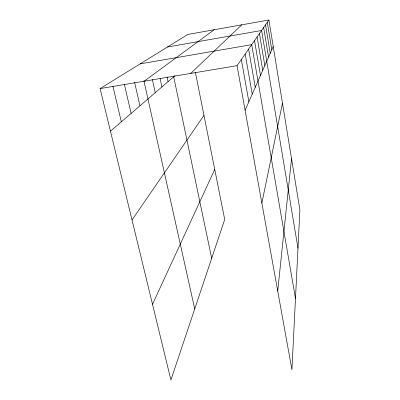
<?xml version="1.0" encoding="UTF-8"?>
<svg xmlns="http://www.w3.org/2000/svg" width="400" height="400" viewBox="0 0 400 400"><rect width="100%" height="100%" fill="white"/><g stroke="black" fill="none" stroke-linecap="round" stroke-linejoin="round"><path stroke-width="0.6" d="M277.725 291.04L291.53 158.63M261.86 203.125L282.475 103.14M245.105 110.285L273.23 46.525M152.51 304.31L214.74 169.42M132.02 219.975L203.96 115.355M268.9 20L299.9 209.92L291.93 369.735L237.05 65.655L268.9 20L187.835 34.445L100.1 88.595L170.905 380L224.71 219.45L195.38 72.29M190.72 73.415L241.76 24.835M110.445 131.185L175.045 75.655M144.17 81.21L214.2 29.75M167.465 47.015L261.595 30.47L297.99 248.245M140.13 63.885L251.71 44.645L295.485 298.49M100.1 88.595L237.05 65.655M112.9 86.225L121.335 121.825M124.285 83.97L131.115 113.42M134.61 82.38L139.94 105.835M143.905 80.815L194.725 308.92M152.35 79.49L155.24 92.68M160.085 78.43L161.915 86.945M167.02 76.815L168.05 81.67M173.7 76.815L211.685 258.315M241.34 59.505L248.865 101.76M245.17 54.02L252.23 94.135M248.605 49.095L255.255 87.28M254.525 40.61L260.475 75.44M257.09 36.93L262.745 70.295M259.44 33.565L264.825 65.58M265.53 24.83L270.235 53.32M263.645 27.54L268.555 57.125M267.28 22.325L271.785 49.8"/></g></svg>
